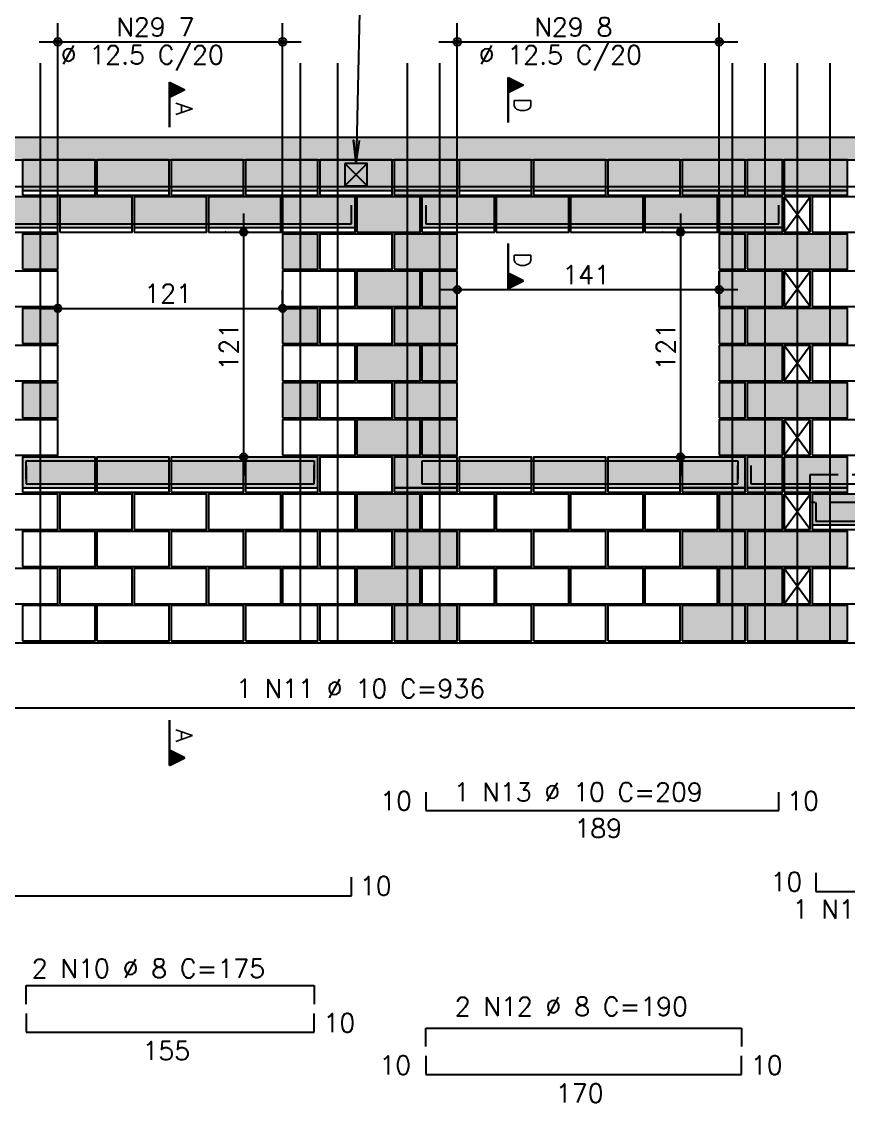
# Model space of a CAD drawing. Extents: x -2 to 121, y -2 to 61.
# Drawn here: x 30.81 to 39.71, y 43.38 to 55.01 of the extents above; entities that cross this region are included whole.
import ezdxf

# ---------------------------------------------------------------- set-up
doc = ezdxf.new("R2010")
doc.units = 0
doc.header["$MEASUREMENT"] = 0
doc.linetypes.add('ESTILO_TQS_0001', pattern=[0.45, 0.3, -0.15])
for name, color, linetype in [('PENA_01', 1, 'CONTINUOUS'), ('PENA_02', 2, 'CONTINUOUS'), ('PENA_03', 3, 'CONTINUOUS'), ('PENA_05', 5, 'CONTINUOUS'), ('PENA_09', 254, 'CONTINUOUS'), ('PENA_11', 252, 'CONTINUOUS'), ('PENA_19', 240, 'CONTINUOUS'), ('PENA_21', 100, 'CONTINUOUS'), ('PENA_23', 50, 'CONTINUOUS'), ('PENA_28', 135, 'CONTINUOUS')]:
    doc.layers.add(name, color=color, linetype=linetype)
doc.styles.get("Standard").update_dxf_attribs({"font": 'ROMANS.SHX'})

msp = doc.modelspace()

# ---------------------------------------------------------------- linework, layer by layer
at = {"layer": 'PENA_01', "linetype": 'Continuous'}
for p, q in [((31.203315, 52.736367), (31.203315, 54.994655)), ((33.623315, 52.736367), (33.623315, 54.994655)), ((35.503315, 52.736367), (35.503315, 54.994655)), ((38.323315, 52.736367), (38.323315, 54.994655)), ((31.003315, 54.794655), (33.823315, 54.794655)), ((35.303315, 54.794655), (38.523315, 54.794655)), ((34.293358, 53.486367), (34.533358, 53.246367)), ((34.533358, 53.486367), (34.293358, 53.246367)), ((30.823315, 53.196367), (31.603315, 53.196367)), ((31.623315, 53.196367), (32.403315, 53.196367)), ((32.423315, 53.196367), (33.203315, 53.196367)), ((33.223315, 53.196367), (34.003315, 53.196367)), ((34.023315, 53.196367), (34.803315, 53.196367)), ((34.823315, 53.196367), (35.503315, 53.196367)), ((35.523315, 53.196367), (36.303315, 53.196367)), ((36.323315, 53.196367), (37.103315, 53.196367)), ((37.123315, 53.196367), (37.903315, 53.196367)), ((37.923315, 53.196367), (38.603315, 53.196367)), ((38.623315, 53.196367), (39.003315, 53.196367)), ((39.023315, 53.196367), (39.703315, 53.196367)), ((33.203315, 52.946367), (33.203315, 50.126367)), ((37.907341, 52.946367), (37.907341, 50.126367)), ((30.423315, 52.796367), (31.203315, 52.796367)), ((31.223315, 52.796367), (32.003315, 52.796367)), ((32.023315, 52.796367), (32.803315, 52.796367)), ((32.823315, 52.796367), (33.603315, 52.796367)), ((33.013315, 52.746367), (33.003315, 52.746367)), ((33.623315, 52.796367), (34.403315, 52.796367)), ((35.123315, 52.796367), (35.903315, 52.796367)), ((35.923315, 52.796367), (36.703315, 52.796367)), ((36.723315, 52.796367), (37.503315, 52.796367)), ((37.523315, 52.796367), (38.303315, 52.796367)), ((37.713315, 52.746367), (37.707341, 52.746367)), ((38.323315, 52.796367), (39.003315, 52.796367)), ((35.503315, 51.936367), (35.503315, 52.327615)), ((38.323315, 51.936367), (38.323315, 52.327615)), ((31.203315, 51.936367), (31.203315, 52.126367)), ((33.623315, 51.936367), (33.623315, 52.126367)), ((35.303315, 52.127615), (38.523315, 52.127615)), ((31.003315, 51.926367), (33.823315, 51.926367)), ((33.023315, 50.326367), (33.003315, 50.326367)), ((37.723315, 50.326367), (37.707341, 50.326367)), ((30.823315, 49.996367), (31.603315, 49.996367)), ((31.623315, 49.996367), (32.403315, 49.996367)), ((32.423315, 49.996367), (33.203315, 49.996367)), ((33.223315, 49.996367), (34.003315, 49.996367)), ((34.823315, 49.996367), (35.503315, 49.996367)), ((35.523315, 49.996367), (36.303315, 49.996367)), ((36.323315, 49.996367), (37.103315, 49.996367)), ((37.123315, 49.996367), (37.903315, 49.996367)), ((37.923315, 49.996367), (38.603315, 49.996367)), ((38.623315, 49.996367), (39.003315, 49.996367)), ((39.023315, 49.996367), (39.703315, 49.996367)), ((39.323315, 49.596367), (40.103315, 49.596367))]:
    msp.add_line(p, q, dxfattribs=at)
msp.add_lwpolyline([(34.293358, 53.486367), (34.293358, 53.246367), (34.533358, 53.246367), (34.533358, 53.486367), (34.293358, 53.486367)], dxfattribs=at)
at = {"layer": 'PENA_01', "linetype": 'ESTILO_TQS_0001'}
msp.add_lwpolyline([(44.7547, 51.649664), (42.054705, 49.836367), (39.303315, 49.836367), (39.303315, 50.136367), (41.963315, 50.136367), (41.933315, 50.499027), (42.503315, 50.499027), (42.473315, 50.861687), (43.043315, 50.861687), (43.013315, 51.224347), (43.583315, 51.224347), (43.553315, 51.587007), (44.123315, 51.587007), (44.093315, 51.949667), (46.723315, 51.949667), (46.723315, 51.649667), (44.754705, 51.649667)], dxfattribs=at)
at = {"layer": 'PENA_02', "linetype": 'Continuous'}
for p, q in [((39.303315, 53.126367), (39.023315, 53.126367)), ((39.023315, 53.126367), (39.023315, 52.746367)), ((39.303315, 52.746367), (39.303315, 53.126367)), ((39.023315, 52.746367), (39.303315, 52.746367)), ((39.303315, 52.326367), (39.023315, 52.326367)), ((39.023315, 52.326367), (39.023315, 51.946367)), ((39.303315, 51.946367), (39.303315, 52.326367)), ((39.023315, 51.946367), (39.303315, 51.946367)), ((39.303315, 51.526367), (39.023315, 51.526367)), ((39.023315, 51.526367), (39.023315, 51.146367)), ((39.303315, 51.146367), (39.303315, 51.526367)), ((39.023315, 51.146367), (39.303315, 51.146367)), ((39.303315, 50.726367), (39.023315, 50.726367)), ((39.023315, 50.726367), (39.023315, 50.346367)), ((39.303315, 50.346367), (39.303315, 50.726367)), ((39.023315, 50.346367), (39.303315, 50.346367)), ((39.303315, 49.926367), (39.023315, 49.926367)), ((39.023315, 49.926367), (39.023315, 49.546367)), ((39.303315, 49.546367), (39.303315, 49.926367)), ((39.023315, 49.546367), (39.303315, 49.546367)), ((39.303315, 49.126367), (39.023315, 49.126367)), ((39.023315, 49.126367), (39.023315, 48.746367)), ((39.303315, 48.746367), (39.303315, 49.126367)), ((39.023315, 48.746367), (39.303315, 48.746367)), ((6.523315, 48.326367), (42.103315, 48.326367))]:
    msp.add_line(p, q, dxfattribs=at)
for points in [[(6.523315, 53.766367), (6.523315, 53.526367), (7.123315, 53.526367), (7.123315, 52.746367), (14.603315, 52.746367), (14.603315, 53.526367), (42.103315, 53.526367), (42.103315, 53.766367), (6.523315, 53.766367)], [(30.823315, 53.146367), (31.603315, 53.146367), (31.603315, 53.526367), (30.823315, 53.526367), (30.823315, 53.146367)], [(31.623315, 53.146367), (32.403315, 53.146367), (32.403315, 53.526367), (31.623315, 53.526367), (31.623315, 53.146367)], [(32.423315, 53.146367), (33.203315, 53.146367), (33.203315, 53.526367), (32.423315, 53.526367), (32.423315, 53.146367)], [(33.223315, 53.146367), (34.003315, 53.146367), (34.003315, 53.526367), (33.223315, 53.526367), (33.223315, 53.146367)], [(34.023315, 53.146367), (34.803315, 53.146367), (34.803315, 53.526367), (34.023315, 53.526367), (34.023315, 53.146367)], [(34.823315, 53.146367), (35.503315, 53.146367), (35.503315, 53.526367), (34.823315, 53.526367), (34.823315, 53.146367)], [(35.523315, 53.146367), (36.303315, 53.146367), (36.303315, 53.526367), (35.523315, 53.526367), (35.523315, 53.146367)], [(36.323315, 53.146367), (37.103315, 53.146367), (37.103315, 53.526367), (36.323315, 53.526367), (36.323315, 53.146367)], [(37.123315, 53.146367), (37.903315, 53.146367), (37.903315, 53.526367), (37.123315, 53.526367), (37.123315, 53.146367)], [(37.923315, 53.146367), (38.603315, 53.146367), (38.603315, 53.526367), (37.923315, 53.526367), (37.923315, 53.146367)], [(38.623315, 53.146367), (39.003315, 53.146367), (39.003315, 53.526367), (38.623315, 53.526367), (38.623315, 53.146367)], [(39.023315, 53.146367), (39.703315, 53.146367), (39.703315, 53.526367), (39.023315, 53.526367), (39.023315, 53.146367)], [(30.423315, 52.746367), (31.203315, 52.746367), (31.203315, 53.126367), (30.423315, 53.126367), (30.423315, 52.746367)], [(31.223315, 52.746367), (32.003315, 52.746367), (32.003315, 53.126367), (31.223315, 53.126367), (31.223315, 52.746367)], [(32.023315, 52.746367), (32.803315, 52.746367), (32.803315, 53.126367), (32.023315, 53.126367), (32.023315, 52.746367)], [(32.823315, 52.746367), (33.603315, 52.746367), (33.603315, 53.126367), (32.823315, 53.126367), (32.823315, 52.746367)], [(33.623315, 52.746367), (34.403315, 52.746367), (34.403315, 53.126367), (33.623315, 53.126367), (33.623315, 52.746367)], [(34.423315, 52.746367), (35.103315, 52.746367), (35.103315, 53.126367), (34.423315, 53.126367), (34.423315, 52.746367)], [(35.123315, 52.746367), (35.903315, 52.746367), (35.903315, 53.126367), (35.123315, 53.126367), (35.123315, 52.746367)], [(35.923315, 52.746367), (36.703315, 52.746367), (36.703315, 53.126367), (35.923315, 53.126367), (35.923315, 52.746367)], [(36.723315, 52.746367), (37.503315, 52.746367), (37.503315, 53.126367), (36.723315, 53.126367), (36.723315, 52.746367)], [(37.523315, 52.746367), (38.303315, 52.746367), (38.303315, 53.126367), (37.523315, 53.126367), (37.523315, 52.746367)], [(38.323315, 52.746367), (39.003315, 52.746367), (39.003315, 53.126367), (38.323315, 53.126367), (38.323315, 52.746367)], [(39.323315, 52.746367), (40.103315, 52.746367), (40.103315, 53.126367), (39.323315, 53.126367), (39.323315, 52.746367)], [(30.823315, 52.346367), (31.203315, 52.346367), (31.203315, 52.726367), (30.823315, 52.726367), (30.823315, 52.346367)], [(33.623315, 52.346367), (34.003315, 52.346367), (34.003315, 52.726367), (33.623315, 52.726367), (33.623315, 52.346367)], [(34.023315, 52.346367), (34.803315, 52.346367), (34.803315, 52.726367), (34.023315, 52.726367), (34.023315, 52.346367)], [(34.823315, 52.346367), (35.503315, 52.346367), (35.503315, 52.726367), (34.823315, 52.726367), (34.823315, 52.346367)], [(38.323315, 52.346367), (38.603315, 52.346367), (38.603315, 52.726367), (38.323315, 52.726367), (38.323315, 52.346367)], [(38.623315, 52.346367), (39.703315, 52.346367), (39.703315, 52.726367), (38.623315, 52.726367), (38.623315, 52.346367)], [(30.423315, 51.946367), (31.203315, 51.946367), (31.203315, 52.326367), (30.423315, 52.326367), (30.423315, 51.946367)], [(33.623315, 51.946367), (34.403315, 51.946367), (34.403315, 52.326367), (33.623315, 52.326367), (33.623315, 51.946367)], [(34.423315, 51.946367), (35.103315, 51.946367), (35.103315, 52.326367), (34.423315, 52.326367), (34.423315, 51.946367)], [(35.123315, 51.946367), (35.503315, 51.946367), (35.503315, 52.326367), (35.123315, 52.326367), (35.123315, 51.946367)], [(38.323315, 51.946367), (39.003315, 51.946367), (39.003315, 52.326367), (38.323315, 52.326367), (38.323315, 51.946367)], [(39.323315, 51.946367), (40.103315, 51.946367), (40.103315, 52.326367), (39.323315, 52.326367), (39.323315, 51.946367)], [(30.823315, 51.546367), (31.203315, 51.546367), (31.203315, 51.926367), (30.823315, 51.926367), (30.823315, 51.546367)], [(33.623315, 51.546367), (34.003315, 51.546367), (34.003315, 51.926367), (33.623315, 51.926367), (33.623315, 51.546367)], [(34.023315, 51.546367), (34.803315, 51.546367), (34.803315, 51.926367), (34.023315, 51.926367), (34.023315, 51.546367)], [(34.823315, 51.546367), (35.503315, 51.546367), (35.503315, 51.926367), (34.823315, 51.926367), (34.823315, 51.546367)], [(38.323315, 51.546367), (38.603315, 51.546367), (38.603315, 51.926367), (38.323315, 51.926367), (38.323315, 51.546367)], [(38.623315, 51.546367), (39.703315, 51.546367), (39.703315, 51.926367), (38.623315, 51.926367), (38.623315, 51.546367)], [(30.423315, 51.146367), (31.203315, 51.146367), (31.203315, 51.526367), (30.423315, 51.526367), (30.423315, 51.146367)], [(33.623315, 51.146367), (34.403315, 51.146367), (34.403315, 51.526367), (33.623315, 51.526367), (33.623315, 51.146367)], [(34.423315, 51.146367), (35.103315, 51.146367), (35.103315, 51.526367), (34.423315, 51.526367), (34.423315, 51.146367)], [(35.123315, 51.146367), (35.503315, 51.146367), (35.503315, 51.526367), (35.123315, 51.526367), (35.123315, 51.146367)], [(38.323315, 51.146367), (39.003315, 51.146367), (39.003315, 51.526367), (38.323315, 51.526367), (38.323315, 51.146367)], [(39.323315, 51.146367), (40.103315, 51.146367), (40.103315, 51.526367), (39.323315, 51.526367), (39.323315, 51.146367)], [(30.823315, 50.746367), (31.203315, 50.746367), (31.203315, 51.126367), (30.823315, 51.126367), (30.823315, 50.746367)], [(33.623315, 50.746367), (34.003315, 50.746367), (34.003315, 51.126367), (33.623315, 51.126367), (33.623315, 50.746367)], [(34.023315, 50.746367), (34.803315, 50.746367), (34.803315, 51.126367), (34.023315, 51.126367), (34.023315, 50.746367)], [(34.823315, 50.746367), (35.503315, 50.746367), (35.503315, 51.126367), (34.823315, 51.126367), (34.823315, 50.746367)], [(38.323315, 50.746367), (38.603315, 50.746367), (38.603315, 51.126367), (38.323315, 51.126367), (38.323315, 50.746367)], [(38.623315, 50.746367), (39.703315, 50.746367), (39.703315, 51.126367), (38.623315, 51.126367), (38.623315, 50.746367)], [(30.423315, 50.346367), (31.203315, 50.346367), (31.203315, 50.726367), (30.423315, 50.726367), (30.423315, 50.346367)], [(33.623315, 50.346367), (34.403315, 50.346367), (34.403315, 50.726367), (33.623315, 50.726367), (33.623315, 50.346367)], [(34.423315, 50.346367), (35.103315, 50.346367), (35.103315, 50.726367), (34.423315, 50.726367), (34.423315, 50.346367)], [(35.123315, 50.346367), (35.503315, 50.346367), (35.503315, 50.726367), (35.123315, 50.726367), (35.123315, 50.346367)], [(38.323315, 50.346367), (39.003315, 50.346367), (39.003315, 50.726367), (38.323315, 50.726367), (38.323315, 50.346367)], [(39.323315, 50.346367), (40.103315, 50.346367), (40.103315, 50.726367), (39.323315, 50.726367), (39.323315, 50.346367)], [(30.823315, 49.946367), (31.603315, 49.946367), (31.603315, 50.326367), (30.823315, 50.326367), (30.823315, 49.946367)], [(31.623315, 49.946367), (32.403315, 49.946367), (32.403315, 50.326367), (31.623315, 50.326367), (31.623315, 49.946367)], [(32.423315, 49.946367), (33.203315, 49.946367), (33.203315, 50.326367), (32.423315, 50.326367), (32.423315, 49.946367)], [(33.223315, 49.946367), (34.003315, 49.946367), (34.003315, 50.326367), (33.223315, 50.326367), (33.223315, 49.946367)], [(34.023315, 49.946367), (34.803315, 49.946367), (34.803315, 50.326367), (34.023315, 50.326367), (34.023315, 49.946367)], [(34.823315, 49.946367), (35.503315, 49.946367), (35.503315, 50.326367), (34.823315, 50.326367), (34.823315, 49.946367)], [(35.523315, 49.946367), (36.303315, 49.946367), (36.303315, 50.326367), (35.523315, 50.326367), (35.523315, 49.946367)], [(36.323315, 49.946367), (37.103315, 49.946367), (37.103315, 50.326367), (36.323315, 50.326367), (36.323315, 49.946367)], [(37.123315, 49.946367), (37.903315, 49.946367), (37.903315, 50.326367), (37.123315, 50.326367), (37.123315, 49.946367)], [(37.923315, 49.946367), (38.603315, 49.946367), (38.603315, 50.326367), (37.923315, 50.326367), (37.923315, 49.946367)], [(38.623315, 49.946367), (39.003315, 49.946367), (39.003315, 50.326367), (38.623315, 50.326367), (38.623315, 49.946367)], [(39.023315, 49.946367), (39.703315, 49.946367), (39.703315, 50.326367), (39.023315, 50.326367), (39.023315, 49.946367)], [(30.423315, 49.546367), (31.203315, 49.546367), (31.203315, 49.926367), (30.423315, 49.926367), (30.423315, 49.546367)], [(31.223315, 49.546367), (32.003315, 49.546367), (32.003315, 49.926367), (31.223315, 49.926367), (31.223315, 49.546367)], [(32.023315, 49.546367), (32.803315, 49.546367), (32.803315, 49.926367), (32.023315, 49.926367), (32.023315, 49.546367)], [(32.823315, 49.546367), (33.603315, 49.546367), (33.603315, 49.926367), (32.823315, 49.926367), (32.823315, 49.546367)], [(33.623315, 49.546367), (34.403315, 49.546367), (34.403315, 49.926367), (33.623315, 49.926367), (33.623315, 49.546367)], [(34.423315, 49.546367), (35.103315, 49.546367), (35.103315, 49.926367), (34.423315, 49.926367), (34.423315, 49.546367)], [(35.123315, 49.546367), (35.903315, 49.546367), (35.903315, 49.926367), (35.123315, 49.926367), (35.123315, 49.546367)], [(35.923315, 49.546367), (36.703315, 49.546367), (36.703315, 49.926367), (35.923315, 49.926367), (35.923315, 49.546367)], [(36.723315, 49.546367), (37.503315, 49.546367), (37.503315, 49.926367), (36.723315, 49.926367), (36.723315, 49.546367)], [(37.523315, 49.546367), (38.303315, 49.546367), (38.303315, 49.926367), (37.523315, 49.926367), (37.523315, 49.546367)], [(38.323315, 49.546367), (39.003315, 49.546367), (39.003315, 49.926367), (38.323315, 49.926367), (38.323315, 49.546367)], [(39.323315, 49.546367), (40.103315, 49.546367), (40.103315, 49.926367), (39.323315, 49.926367), (39.323315, 49.546367)], [(30.823315, 49.146367), (31.603315, 49.146367), (31.603315, 49.526367), (30.823315, 49.526367), (30.823315, 49.146367)], [(31.623315, 49.146367), (32.403315, 49.146367), (32.403315, 49.526367), (31.623315, 49.526367), (31.623315, 49.146367)], [(32.423315, 49.146367), (33.203315, 49.146367), (33.203315, 49.526367), (32.423315, 49.526367), (32.423315, 49.146367)], [(33.223315, 49.146367), (34.003315, 49.146367), (34.003315, 49.526367), (33.223315, 49.526367), (33.223315, 49.146367)], [(34.023315, 49.146367), (34.803315, 49.146367), (34.803315, 49.526367), (34.023315, 49.526367), (34.023315, 49.146367)], [(34.823315, 49.146367), (35.503315, 49.146367), (35.503315, 49.526367), (34.823315, 49.526367), (34.823315, 49.146367)], [(35.523315, 49.146367), (36.303315, 49.146367), (36.303315, 49.526367), (35.523315, 49.526367), (35.523315, 49.146367)], [(36.323315, 49.146367), (37.103315, 49.146367), (37.103315, 49.526367), (36.323315, 49.526367), (36.323315, 49.146367)], [(37.123315, 49.146367), (37.903315, 49.146367), (37.903315, 49.526367), (37.123315, 49.526367), (37.123315, 49.146367)], [(37.923315, 49.146367), (38.603315, 49.146367), (38.603315, 49.526367), (37.923315, 49.526367), (37.923315, 49.146367)], [(38.623315, 49.146367), (39.703315, 49.146367), (39.703315, 49.526367), (38.623315, 49.526367), (38.623315, 49.146367)], [(30.423315, 48.746367), (31.203315, 48.746367), (31.203315, 49.126367), (30.423315, 49.126367), (30.423315, 48.746367)], [(31.223315, 48.746367), (32.003315, 48.746367), (32.003315, 49.126367), (31.223315, 49.126367), (31.223315, 48.746367)], [(32.023315, 48.746367), (32.803315, 48.746367), (32.803315, 49.126367), (32.023315, 49.126367), (32.023315, 48.746367)], [(32.823315, 48.746367), (33.603315, 48.746367), (33.603315, 49.126367), (32.823315, 49.126367), (32.823315, 48.746367)], [(33.623315, 48.746367), (34.403315, 48.746367), (34.403315, 49.126367), (33.623315, 49.126367), (33.623315, 48.746367)], [(34.423315, 48.746367), (35.103315, 48.746367), (35.103315, 49.126367), (34.423315, 49.126367), (34.423315, 48.746367)], [(35.123315, 48.746367), (35.903315, 48.746367), (35.903315, 49.126367), (35.123315, 49.126367), (35.123315, 48.746367)], [(35.923315, 48.746367), (36.703315, 48.746367), (36.703315, 49.126367), (35.923315, 49.126367), (35.923315, 48.746367)], [(36.723315, 48.746367), (37.503315, 48.746367), (37.503315, 49.126367), (36.723315, 49.126367), (36.723315, 48.746367)], [(37.523315, 48.746367), (38.303315, 48.746367), (38.303315, 49.126367), (37.523315, 49.126367), (37.523315, 48.746367)], [(38.323315, 48.746367), (39.003315, 48.746367), (39.003315, 49.126367), (38.323315, 49.126367), (38.323315, 48.746367)], [(39.323315, 48.746367), (40.103315, 48.746367), (40.103315, 49.126367), (39.323315, 49.126367), (39.323315, 48.746367)], [(30.823315, 48.346367), (31.603315, 48.346367), (31.603315, 48.726367), (30.823315, 48.726367), (30.823315, 48.346367)], [(31.623315, 48.346367), (32.403315, 48.346367), (32.403315, 48.726367), (31.623315, 48.726367), (31.623315, 48.346367)], [(32.423315, 48.346367), (33.203315, 48.346367), (33.203315, 48.726367), (32.423315, 48.726367), (32.423315, 48.346367)], [(33.223315, 48.346367), (34.003315, 48.346367), (34.003315, 48.726367), (33.223315, 48.726367), (33.223315, 48.346367)], [(34.023315, 48.346367), (34.803315, 48.346367), (34.803315, 48.726367), (34.023315, 48.726367), (34.023315, 48.346367)], [(34.823315, 48.346367), (35.503315, 48.346367), (35.503315, 48.726367), (34.823315, 48.726367), (34.823315, 48.346367)], [(35.523315, 48.346367), (36.303315, 48.346367), (36.303315, 48.726367), (35.523315, 48.726367), (35.523315, 48.346367)], [(36.323315, 48.346367), (37.103315, 48.346367), (37.103315, 48.726367), (36.323315, 48.726367), (36.323315, 48.346367)], [(37.123315, 48.346367), (37.903315, 48.346367), (37.903315, 48.726367), (37.123315, 48.726367), (37.123315, 48.346367)], [(37.923315, 48.346367), (38.603315, 48.346367), (38.603315, 48.726367), (37.923315, 48.726367), (37.923315, 48.346367)], [(38.623315, 48.346367), (39.703315, 48.346367), (39.703315, 48.726367), (38.623315, 48.726367), (38.623315, 48.346367)]]:
    msp.add_lwpolyline(points, dxfattribs=at)
for centre, radius in [((31.203315, 54.794655), 0.041625), ((31.203315, 54.794655), 0.02075), ((33.623315, 54.794655), 0.041625), ((33.623315, 54.794655), 0.02075), ((35.503315, 54.794655), 0.041625), ((35.503315, 54.794655), 0.02075), ((38.323315, 54.794655), 0.041625), ((38.323315, 54.794655), 0.02075), ((33.203315, 52.746367), 0.04), ((33.203315, 52.746367), 0.02), ((37.907341, 52.746367), 0.04), ((37.907341, 52.746367), 0.02), ((35.503315, 52.127615), 0.04), ((35.503315, 52.127615), 0.02), ((38.323315, 52.127615), 0.04), ((38.323315, 52.127615), 0.02), ((31.203315, 51.926367), 0.04), ((31.203315, 51.926367), 0.02), ((33.623315, 51.926367), 0.04), ((33.623315, 51.926367), 0.02), ((33.203315, 50.326367), 0.04), ((33.203315, 50.326367), 0.02), ((37.907341, 50.326367), 0.04), ((37.907341, 50.326367), 0.02)]:
    msp.add_circle(centre, radius, dxfattribs=at)
at = {"layer": 'PENA_03', "linetype": 'Continuous'}
for p, q in [((32.405895, 53.875843), (32.405895, 54.362225)), ((32.405895, 54.362225), (32.571828, 54.279259)), ((32.40659, 54.361097), (32.570267, 54.279259)), ((32.406591, 54.361097), (32.406591, 54.19742)), ((32.418659, 54.355843), (32.418659, 54.202674)), ((32.431423, 54.349461), (32.431423, 54.209056)), ((32.444187, 54.343079), (32.444187, 54.215438)), ((32.456951, 54.336697), (32.456951, 54.22182)), ((32.469715, 54.330315), (32.469715, 54.228202)), ((32.482479, 54.323933), (32.482479, 54.234584)), ((36.049687, 53.925963), (36.049687, 54.412345)), ((36.049687, 54.412345), (36.21562, 54.329379)), ((36.050382, 54.411217), (36.214059, 54.329379)), ((36.21562, 54.329379), (36.050382, 54.24676)), ((36.050383, 54.411217), (36.050383, 54.24754)), ((36.214059, 54.329379), (36.050383, 54.24754)), ((36.062451, 54.405963), (36.062451, 54.252794)), ((36.075215, 54.399581), (36.075215, 54.259176)), ((36.087979, 54.393199), (36.087979, 54.265558)), ((36.100743, 54.386817), (36.100743, 54.27194)), ((36.113507, 54.380435), (36.113507, 54.278322)), ((36.126271, 54.374053), (36.126271, 54.284704)), ((36.139035, 54.367671), (36.139035, 54.291086)), ((36.151799, 54.361289), (36.151799, 54.297468)), ((36.164563, 54.354907), (36.164563, 54.30385)), ((36.177327, 54.348525), (36.177327, 54.310232)), ((36.190092, 54.342143), (36.190092, 54.316614)), ((36.202856, 54.335761), (36.202856, 54.322997)), ((32.571828, 54.279259), (32.40659, 54.19664)), ((32.570267, 54.279259), (32.406591, 54.19742)), ((32.495243, 54.317551), (32.495243, 54.240966)), ((32.508007, 54.311169), (32.508007, 54.247348)), ((32.520771, 54.304787), (32.520771, 54.25373)), ((32.533535, 54.298405), (32.533535, 54.260112)), ((32.5463, 54.292023), (32.5463, 54.266494)), ((32.559064, 54.285641), (32.559064, 54.272877)), ((36.050383, 54.24676), (36.050383, 53.925963)), ((32.406591, 54.19664), (32.406591, 53.875843)), ((39.023315, 52.746367), (39.303315, 53.126367)), ((39.303315, 52.746367), (39.023315, 53.126367)), ((33.213315, 52.746367), (33.213315, 52.746367)), ((37.913315, 52.746367), (37.913315, 52.746367)), ((36.049687, 52.624795), (36.049687, 52.138413)), ((36.050383, 52.303998), (36.050383, 52.624795)), ((31.203315, 52.536367), (31.203315, 52.536367)), ((33.623315, 52.536367), (33.623315, 52.536367)), ((35.503315, 52.536367), (35.503315, 52.536367)), ((38.323315, 52.536367), (38.323315, 52.536367)), ((36.21562, 52.221379), (36.050382, 52.303998)), ((36.050383, 52.139541), (36.050383, 52.303218)), ((36.214059, 52.221379), (36.050383, 52.303218)), ((36.062451, 52.144795), (36.062451, 52.297964)), ((36.075215, 52.151177), (36.075215, 52.291582)), ((36.087979, 52.157559), (36.087979, 52.2852)), ((36.100743, 52.163941), (36.100743, 52.278818)), ((36.113507, 52.170323), (36.113507, 52.272436)), ((36.126271, 52.176705), (36.126271, 52.266054)), ((36.139035, 52.183087), (36.139035, 52.259672)), ((36.151799, 52.189469), (36.151799, 52.25329)), ((36.164563, 52.195851), (36.164563, 52.246908)), ((36.177327, 52.202233), (36.177327, 52.240526)), ((36.190092, 52.208615), (36.190092, 52.234144)), ((39.023315, 51.946367), (39.303315, 52.326367)), ((39.303315, 51.946367), (39.023315, 52.326367)), ((36.049687, 52.138413), (36.21562, 52.221379)), ((36.050382, 52.139541), (36.214059, 52.221379)), ((36.202856, 52.214997), (36.202856, 52.227761)), ((31.203315, 51.736367), (31.203315, 51.736367)), ((33.623315, 51.736367), (33.623315, 51.736367)), ((35.503315, 51.736367), (35.503315, 51.736367)), ((38.323315, 51.736367), (38.323315, 51.736367)), ((39.023315, 51.146367), (39.303315, 51.526367)), ((39.303315, 51.146367), (39.023315, 51.526367)), ((39.023315, 50.346367), (39.303315, 50.726367)), ((39.303315, 50.346367), (39.023315, 50.726367)), ((33.223315, 50.326367), (33.223315, 50.326367)), ((37.923315, 50.326367), (37.923315, 50.326367)), ((39.023315, 49.546367), (39.303315, 49.926367)), ((39.303315, 49.546367), (39.023315, 49.926367)), ((39.023315, 48.746367), (39.303315, 49.126367)), ((39.303315, 48.746367), (39.023315, 49.126367)), ((32.405895, 47.493602), (32.405895, 47.00722)), ((32.406591, 47.172805), (32.406591, 47.493602)), ((32.571828, 47.090186), (32.40659, 47.172805)), ((32.406591, 47.008348), (32.406591, 47.172025)), ((32.570267, 47.090186), (32.406591, 47.172025)), ((32.418659, 47.013602), (32.418659, 47.166771)), ((32.431423, 47.019984), (32.431423, 47.160389)), ((32.444187, 47.026366), (32.444187, 47.154007)), ((32.456951, 47.032748), (32.456951, 47.147625)), ((32.469715, 47.03913), (32.469715, 47.141243)), ((32.482479, 47.045512), (32.482479, 47.134861)), ((32.495243, 47.051894), (32.495243, 47.128479)), ((32.508007, 47.058276), (32.508007, 47.122097)), ((32.520771, 47.064658), (32.520771, 47.115715)), ((32.405895, 47.00722), (32.571828, 47.090186)), ((32.40659, 47.008348), (32.570267, 47.090186)), ((32.533535, 47.07104), (32.533535, 47.109333)), ((32.5463, 47.077422), (32.5463, 47.102951)), ((32.559064, 47.083804), (32.559064, 47.096568))]:
    msp.add_line(p, q, dxfattribs=at)
msp.add_lwpolyline([(36.517287, 55.934884), (34.468197, 55.934884), (34.413358, 53.486367), (34.386284, 53.734897), (34.413358, 53.486367), (34.451531, 53.733436)], dxfattribs=at)
at = {"layer": 'PENA_05', "linetype": 'Continuous'}
for p, q in [((28.694387, 53.236367), (47.413315, 53.236367)), ((34.363315, 52.836367), (34.363315, 53.036367)), ((35.163315, 53.036367), (35.163315, 52.836367)), ((38.963315, 52.836367), (38.963315, 53.036367)), ((22.663315, 52.836367), (34.363315, 52.836367)), ((35.163315, 52.836367), (38.963315, 52.836367)), ((30.863315, 50.086367), (30.863315, 50.286367)), ((30.863315, 50.286367), (33.963315, 50.286367)), ((33.963315, 50.286367), (33.963315, 50.086367)), ((35.124486, 50.086367), (35.124486, 50.286367)), ((35.124486, 50.286367), (38.524486, 50.286367)), ((38.524486, 50.286367), (38.524486, 50.086367)), ((30.863315, 50.236367), (30.863315, 50.036367)), ((33.963315, 50.036367), (33.963315, 50.236367)), ((35.12319, 50.236367), (35.12319, 50.036367)), ((38.52319, 50.036367), (38.52319, 50.236367)), ((38.663315, 50.236367), (38.663315, 50.036367)), ((30.863315, 50.036367), (33.963315, 50.036367)), ((35.12319, 50.036367), (38.52319, 50.036367)), ((38.663315, 50.036367), (44.263315, 50.036367)), ((39.363315, 49.836367), (39.363315, 49.636367)), ((39.363315, 49.636367), (42.063315, 49.636367)), ((28.694387, 47.627056), (47.413315, 47.627056)), ((35.163315, 46.720478), (35.163315, 46.520478)), ((38.963315, 46.520478), (38.963315, 46.720478)), ((35.163315, 46.520478), (38.963315, 46.520478)), ((39.363315, 45.850262), (39.363315, 45.650262)), ((34.363315, 45.604902), (34.363315, 45.804902)), ((22.663315, 45.604902), (34.363315, 45.604902)), ((39.363315, 45.650262), (42.063315, 45.650262)), ((30.863315, 44.436393), (30.863315, 44.636393)), ((30.863315, 44.636393), (33.963315, 44.636393)), ((33.963315, 44.636393), (33.963315, 44.436393)), ((30.863315, 44.336393), (30.863315, 44.136393)), ((33.963315, 44.136393), (33.963315, 44.336393)), ((30.863315, 44.136393), (33.963315, 44.136393)), ((35.163315, 43.980117), (35.163315, 44.180117)), ((35.163315, 44.180117), (38.563315, 44.180117)), ((38.563315, 44.180117), (38.563315, 43.980117)), ((35.163315, 43.880117), (35.163315, 43.680117)), ((38.563315, 43.680117), (38.563315, 43.880117)), ((35.163315, 43.680117), (38.563315, 43.680117))]:
    msp.add_line(p, q, dxfattribs=at)
for points in [[(31.013315, 54.566367), (31.013315, 48.326367)], [(33.813315, 54.566367), (33.813315, 48.326367)], [(34.213315, 54.566367), (34.213315, 48.326367)], [(34.963315, 54.566367), (34.963315, 48.326367)], [(35.313315, 54.566367), (35.313315, 48.326367)], [(38.463315, 54.566367), (38.463315, 48.326367)], [(38.813315, 54.566367), (38.813315, 48.326367)], [(39.163315, 54.566367), (39.163315, 48.326367)], [(39.513315, 54.566367), (39.513315, 48.326367)]]:
    msp.add_lwpolyline(points, dxfattribs=at)
at = {"layer": 'PENA_09', "linetype": 'Continuous'}
for points in [[(30.823315, 53.196367), (31.603315, 53.196367), (31.603315, 53.526367), (30.823315, 53.526367), (30.823315, 53.196367)], [(31.623315, 53.196367), (32.403315, 53.196367), (32.403315, 53.526367), (31.623315, 53.526367), (31.623315, 53.196367)], [(32.423315, 53.196367), (33.203315, 53.196367), (33.203315, 53.526367), (32.423315, 53.526367), (32.423315, 53.196367)], [(33.223315, 53.196367), (34.003315, 53.196367), (34.003315, 53.526367), (33.223315, 53.526367), (33.223315, 53.196367)], [(34.023315, 53.196367), (34.803315, 53.196367), (34.803315, 53.526367), (34.023315, 53.526367), (34.023315, 53.196367)], [(34.823315, 53.196367), (35.503315, 53.196367), (35.503315, 53.526367), (34.823315, 53.526367), (34.823315, 53.196367)], [(35.523315, 53.196367), (36.303315, 53.196367), (36.303315, 53.526367), (35.523315, 53.526367), (35.523315, 53.196367)], [(36.323315, 53.196367), (37.103315, 53.196367), (37.103315, 53.526367), (36.323315, 53.526367), (36.323315, 53.196367)], [(37.123315, 53.196367), (37.903315, 53.196367), (37.903315, 53.526367), (37.123315, 53.526367), (37.123315, 53.196367)], [(37.923315, 53.196367), (38.603315, 53.196367), (38.603315, 53.526367), (37.923315, 53.526367), (37.923315, 53.196367)], [(38.623315, 53.196367), (39.003315, 53.196367), (39.003315, 53.526367), (38.623315, 53.526367), (38.623315, 53.196367)], [(39.023315, 53.196367), (39.703315, 53.196367), (39.703315, 53.526367), (39.023315, 53.526367), (39.023315, 53.196367)], [(30.423315, 52.796367), (31.203315, 52.796367), (31.203315, 53.126367), (30.423315, 53.126367), (30.423315, 52.796367)], [(31.223315, 52.796367), (32.003315, 52.796367), (32.003315, 53.126367), (31.223315, 53.126367), (31.223315, 52.796367)], [(32.023315, 52.796367), (32.803315, 52.796367), (32.803315, 53.126367), (32.023315, 53.126367), (32.023315, 52.796367)], [(32.823315, 52.796367), (33.603315, 52.796367), (33.603315, 53.126367), (32.823315, 53.126367), (32.823315, 52.796367)], [(33.623315, 52.796367), (34.403315, 52.796367), (34.403315, 53.126367), (33.623315, 53.126367), (33.623315, 52.796367)], [(35.123315, 52.796367), (35.903315, 52.796367), (35.903315, 53.126367), (35.123315, 53.126367), (35.123315, 52.796367)], [(35.923315, 52.796367), (36.703315, 52.796367), (36.703315, 53.126367), (35.923315, 53.126367), (35.923315, 52.796367)], [(36.723315, 52.796367), (37.503315, 52.796367), (37.503315, 53.126367), (36.723315, 53.126367), (36.723315, 52.796367)], [(37.523315, 52.796367), (38.303315, 52.796367), (38.303315, 53.126367), (37.523315, 53.126367), (37.523315, 52.796367)], [(38.323315, 52.796367), (39.003315, 52.796367), (39.003315, 53.126367), (38.323315, 53.126367), (38.323315, 52.796367)], [(30.823315, 49.996367), (31.603315, 49.996367), (31.603315, 50.326367), (30.823315, 50.326367), (30.823315, 49.996367)], [(31.623315, 49.996367), (32.403315, 49.996367), (32.403315, 50.326367), (31.623315, 50.326367), (31.623315, 49.996367)], [(32.423315, 49.996367), (33.203315, 49.996367), (33.203315, 50.326367), (32.423315, 50.326367), (32.423315, 49.996367)], [(33.223315, 49.996367), (34.003315, 49.996367), (34.003315, 50.326367), (33.223315, 50.326367), (33.223315, 49.996367)], [(34.823315, 49.996367), (35.503315, 49.996367), (35.503315, 50.326367), (34.823315, 50.326367), (34.823315, 49.996367)], [(35.523315, 49.996367), (36.303315, 49.996367), (36.303315, 50.326367), (35.523315, 50.326367), (35.523315, 49.996367)], [(36.323315, 49.996367), (37.103315, 49.996367), (37.103315, 50.326367), (36.323315, 50.326367), (36.323315, 49.996367)], [(37.123315, 49.996367), (37.903315, 49.996367), (37.903315, 50.326367), (37.123315, 50.326367), (37.123315, 49.996367)], [(37.923315, 49.996367), (38.603315, 49.996367), (38.603315, 50.326367), (37.923315, 50.326367), (37.923315, 49.996367)], [(38.623315, 49.996367), (39.003315, 49.996367), (39.003315, 50.326367), (38.623315, 50.326367), (38.623315, 49.996367)], [(39.023315, 49.996367), (39.703315, 49.996367), (39.703315, 50.326367), (39.023315, 50.326367), (39.023315, 49.996367)], [(39.323315, 49.596367), (40.103315, 49.596367), (40.103315, 49.926367), (39.323315, 49.926367), (39.323315, 49.596367)]]:
    msp.add_lwpolyline(points, dxfattribs=at)
for points in [[(30.823315, 53.196367), (31.603315, 53.196367), (31.603315, 53.526367)], [(30.823315, 53.196367), (31.603315, 53.526367), (30.823315, 53.526367)], [(30.823315, 53.196367), (30.823315, 53.526367), (30.823315, 53.196367)], [(31.623315, 53.196367), (32.403315, 53.196367), (32.403315, 53.526367)], [(31.623315, 53.196367), (32.403315, 53.526367), (31.623315, 53.526367)], [(31.623315, 53.196367), (31.623315, 53.526367), (31.623315, 53.196367)], [(32.423315, 53.196367), (33.203315, 53.196367), (33.203315, 53.526367)], [(32.423315, 53.196367), (33.203315, 53.526367), (32.423315, 53.526367)], [(32.423315, 53.196367), (32.423315, 53.526367), (32.423315, 53.196367)], [(33.223315, 53.196367), (34.003315, 53.196367), (34.003315, 53.526367)], [(33.223315, 53.196367), (34.003315, 53.526367), (33.223315, 53.526367)], [(33.223315, 53.196367), (33.223315, 53.526367), (33.223315, 53.196367)], [(34.023315, 53.196367), (34.803315, 53.196367), (34.803315, 53.526367)], [(34.023315, 53.196367), (34.803315, 53.526367), (34.023315, 53.526367)], [(34.023315, 53.196367), (34.023315, 53.526367), (34.023315, 53.196367)], [(34.823315, 53.196367), (35.503315, 53.196367), (35.503315, 53.526367)], [(34.823315, 53.196367), (35.503315, 53.526367), (34.823315, 53.526367)], [(34.823315, 53.196367), (34.823315, 53.526367), (34.823315, 53.196367)], [(35.523315, 53.196367), (36.303315, 53.196367), (36.303315, 53.526367)], [(35.523315, 53.196367), (36.303315, 53.526367), (35.523315, 53.526367)], [(35.523315, 53.196367), (35.523315, 53.526367), (35.523315, 53.196367)], [(36.323315, 53.196367), (37.103315, 53.196367), (37.103315, 53.526367)], [(36.323315, 53.196367), (37.103315, 53.526367), (36.323315, 53.526367)], [(36.323315, 53.196367), (36.323315, 53.526367), (36.323315, 53.196367)], [(37.123315, 53.196367), (37.903315, 53.196367), (37.903315, 53.526367)], [(37.123315, 53.196367), (37.903315, 53.526367), (37.123315, 53.526367)], [(37.123315, 53.196367), (37.123315, 53.526367), (37.123315, 53.196367)], [(37.923315, 53.196367), (38.603315, 53.196367), (38.603315, 53.526367)], [(37.923315, 53.196367), (38.603315, 53.526367), (37.923315, 53.526367)], [(37.923315, 53.196367), (37.923315, 53.526367), (37.923315, 53.196367)], [(38.623315, 53.196367), (39.003315, 53.196367), (39.003315, 53.526367)], [(38.623315, 53.196367), (39.003315, 53.526367), (38.623315, 53.526367)], [(38.623315, 53.196367), (38.623315, 53.526367), (38.623315, 53.196367)], [(39.023315, 53.196367), (39.703315, 53.196367), (39.703315, 53.526367)], [(39.023315, 53.196367), (39.703315, 53.526367), (39.023315, 53.526367)], [(39.023315, 53.196367), (39.023315, 53.526367), (39.023315, 53.196367)], [(30.423315, 52.796367), (31.203315, 52.796367), (31.203315, 53.126367)], [(30.423315, 52.796367), (31.203315, 53.126367), (30.423315, 53.126367)], [(31.223315, 52.796367), (32.003315, 52.796367), (32.003315, 53.126367)], [(31.223315, 52.796367), (32.003315, 53.126367), (31.223315, 53.126367)], [(31.223315, 52.796367), (31.223315, 53.126367), (31.223315, 52.796367)], [(32.023315, 52.796367), (32.803315, 52.796367), (32.803315, 53.126367)], [(32.023315, 52.796367), (32.803315, 53.126367), (32.023315, 53.126367)], [(32.023315, 52.796367), (32.023315, 53.126367), (32.023315, 52.796367)], [(32.823315, 52.796367), (33.603315, 52.796367), (33.603315, 53.126367)], [(32.823315, 52.796367), (33.603315, 53.126367), (32.823315, 53.126367)], [(32.823315, 52.796367), (32.823315, 53.126367), (32.823315, 52.796367)], [(33.623315, 52.796367), (34.403315, 52.796367), (34.403315, 53.126367)], [(33.623315, 52.796367), (34.403315, 53.126367), (33.623315, 53.126367)], [(33.623315, 52.796367), (33.623315, 53.126367), (33.623315, 52.796367)], [(35.123315, 52.796367), (35.903315, 52.796367), (35.903315, 53.126367)], [(35.123315, 52.796367), (35.903315, 53.126367), (35.123315, 53.126367)], [(35.123315, 52.796367), (35.123315, 53.126367), (35.123315, 52.796367)], [(35.923315, 52.796367), (36.703315, 52.796367), (36.703315, 53.126367)], [(35.923315, 52.796367), (36.703315, 53.126367), (35.923315, 53.126367)], [(35.923315, 52.796367), (35.923315, 53.126367), (35.923315, 52.796367)], [(36.723315, 52.796367), (37.503315, 52.796367), (37.503315, 53.126367)], [(36.723315, 52.796367), (37.503315, 53.126367), (36.723315, 53.126367)], [(36.723315, 52.796367), (36.723315, 53.126367), (36.723315, 52.796367)], [(37.523315, 52.796367), (38.303315, 52.796367), (38.303315, 53.126367)], [(37.523315, 52.796367), (38.303315, 53.126367), (37.523315, 53.126367)], [(37.523315, 52.796367), (37.523315, 53.126367), (37.523315, 52.796367)], [(38.323315, 52.796367), (39.003315, 52.796367), (39.003315, 53.126367)], [(38.323315, 52.796367), (39.003315, 53.126367), (38.323315, 53.126367)], [(38.323315, 52.796367), (38.323315, 53.126367), (38.323315, 52.796367)], [(30.823315, 49.996367), (31.603315, 49.996367), (31.603315, 50.326367)], [(30.823315, 49.996367), (31.603315, 50.326367), (30.823315, 50.326367)], [(30.823315, 49.996367), (30.823315, 50.326367), (30.823315, 49.996367)], [(31.623315, 49.996367), (32.403315, 49.996367), (32.403315, 50.326367)], [(31.623315, 49.996367), (32.403315, 50.326367), (31.623315, 50.326367)], [(31.623315, 49.996367), (31.623315, 50.326367), (31.623315, 49.996367)], [(32.423315, 49.996367), (33.203315, 49.996367), (33.203315, 50.326367)], [(32.423315, 49.996367), (33.203315, 50.326367), (32.423315, 50.326367)], [(32.423315, 49.996367), (32.423315, 50.326367), (32.423315, 49.996367)], [(33.223315, 49.996367), (34.003315, 49.996367), (34.003315, 50.326367)], [(33.223315, 49.996367), (34.003315, 50.326367), (33.223315, 50.326367)], [(33.223315, 49.996367), (33.223315, 50.326367), (33.223315, 49.996367)], [(34.823315, 49.996367), (35.503315, 49.996367), (35.503315, 50.326367)], [(34.823315, 49.996367), (35.503315, 50.326367), (34.823315, 50.326367)], [(34.823315, 49.996367), (34.823315, 50.326367), (34.823315, 49.996367)], [(35.523315, 49.996367), (36.303315, 49.996367), (36.303315, 50.326367)], [(35.523315, 49.996367), (36.303315, 50.326367), (35.523315, 50.326367)], [(35.523315, 49.996367), (35.523315, 50.326367), (35.523315, 49.996367)], [(36.323315, 49.996367), (37.103315, 49.996367), (37.103315, 50.326367)], [(36.323315, 49.996367), (37.103315, 50.326367), (36.323315, 50.326367)], [(36.323315, 49.996367), (36.323315, 50.326367), (36.323315, 49.996367)], [(37.123315, 49.996367), (37.903315, 49.996367), (37.903315, 50.326367)], [(37.123315, 49.996367), (37.903315, 50.326367), (37.123315, 50.326367)], [(37.123315, 49.996367), (37.123315, 50.326367), (37.123315, 49.996367)], [(37.923315, 49.996367), (38.603315, 49.996367), (38.603315, 50.326367)], [(37.923315, 49.996367), (38.603315, 50.326367), (37.923315, 50.326367)], [(37.923315, 49.996367), (37.923315, 50.326367), (37.923315, 49.996367)], [(38.623315, 49.996367), (39.003315, 49.996367), (39.003315, 50.326367)], [(38.623315, 49.996367), (39.003315, 50.326367), (38.623315, 50.326367)], [(38.623315, 49.996367), (38.623315, 50.326367), (38.623315, 49.996367)], [(39.023315, 49.996367), (39.703315, 49.996367), (39.703315, 50.326367)], [(39.023315, 49.996367), (39.703315, 50.326367), (39.023315, 50.326367)], [(39.023315, 49.996367), (39.023315, 50.326367), (39.023315, 49.996367)], [(39.323315, 49.596367), (40.103315, 49.596367), (40.103315, 49.926367)], [(39.323315, 49.596367), (40.103315, 49.926367), (39.323315, 49.926367)], [(39.323315, 49.596367), (39.323315, 49.926367), (39.323315, 49.596367)]]:
    msp.add_solid(points, dxfattribs=at)
at = {"layer": 'PENA_11', "linetype": 'Continuous'}
for points in [[(42.103315, 53.766367), (6.523315, 53.766367), (6.523315, 53.526367)], [(42.103315, 53.766367), (6.523315, 53.526367), (7.123315, 53.526367)], [(42.103315, 53.766367), (7.123315, 53.526367), (14.603315, 53.526367)], [(42.103315, 53.766367), (14.603315, 53.526367), (42.103315, 53.526367)]]:
    msp.add_solid(points, dxfattribs=at)
at = {"layer": 'PENA_19', "linetype": 'Continuous'}
for points in [[(38.623315, 52.346367), (39.703315, 52.346367), (39.703315, 52.726367), (38.623315, 52.726367), (38.623315, 52.346367)], [(38.623315, 51.546367), (39.703315, 51.546367), (39.703315, 51.926367), (38.623315, 51.926367), (38.623315, 51.546367)], [(38.623315, 50.746367), (39.703315, 50.746367), (39.703315, 51.126367), (38.623315, 51.126367), (38.623315, 50.746367)], [(38.623315, 49.146367), (39.703315, 49.146367), (39.703315, 49.526367), (38.623315, 49.526367), (38.623315, 49.146367)], [(38.623315, 48.346367), (39.703315, 48.346367), (39.703315, 48.726367), (38.623315, 48.726367), (38.623315, 48.346367)]]:
    msp.add_lwpolyline(points, dxfattribs=at)
for points in [[(38.623315, 52.346367), (39.703315, 52.346367), (39.703315, 52.726367)], [(38.623315, 52.346367), (39.703315, 52.726367), (38.623315, 52.726367)], [(38.623315, 52.346367), (38.623315, 52.726367), (38.623315, 52.346367)], [(38.623315, 51.546367), (39.703315, 51.546367), (39.703315, 51.926367)], [(38.623315, 51.546367), (39.703315, 51.926367), (38.623315, 51.926367)], [(38.623315, 51.546367), (38.623315, 51.926367), (38.623315, 51.546367)], [(38.623315, 50.746367), (39.703315, 50.746367), (39.703315, 51.126367)], [(38.623315, 50.746367), (39.703315, 51.126367), (38.623315, 51.126367)], [(38.623315, 50.746367), (38.623315, 51.126367), (38.623315, 50.746367)], [(38.623315, 49.146367), (39.703315, 49.146367), (39.703315, 49.526367)], [(38.623315, 49.146367), (39.703315, 49.526367), (38.623315, 49.526367)], [(38.623315, 49.146367), (38.623315, 49.526367), (38.623315, 49.146367)], [(38.623315, 48.346367), (39.703315, 48.346367), (39.703315, 48.726367)], [(38.623315, 48.346367), (39.703315, 48.726367), (38.623315, 48.726367)], [(38.623315, 48.346367), (38.623315, 48.726367), (38.623315, 48.346367)]]:
    msp.add_solid(points, dxfattribs=at)
at = {"layer": 'PENA_21', "linetype": 'Continuous'}
for points in [[(34.823315, 53.146367), (35.503315, 53.146367), (35.503315, 53.196367), (34.823315, 53.196367), (34.823315, 53.146367)], [(37.923315, 53.146367), (38.603315, 53.146367), (38.603315, 53.196367), (37.923315, 53.196367), (37.923315, 53.146367)], [(39.023315, 53.146367), (39.703315, 53.146367), (39.703315, 53.196367), (39.023315, 53.196367), (39.023315, 53.146367)], [(34.423315, 52.746367), (35.103315, 52.746367), (35.103315, 53.126367), (34.423315, 53.126367), (34.423315, 52.746367)], [(34.823315, 52.346367), (35.503315, 52.346367), (35.503315, 52.726367), (34.823315, 52.726367), (34.823315, 52.346367)], [(38.323315, 52.746367), (39.003315, 52.746367), (39.003315, 52.796367), (38.323315, 52.796367), (38.323315, 52.746367)], [(34.423315, 51.946367), (35.103315, 51.946367), (35.103315, 52.326367), (34.423315, 52.326367), (34.423315, 51.946367)], [(38.323315, 51.946367), (39.003315, 51.946367), (39.003315, 52.326367), (38.323315, 52.326367), (38.323315, 51.946367)], [(34.823315, 51.546367), (35.503315, 51.546367), (35.503315, 51.926367), (34.823315, 51.926367), (34.823315, 51.546367)], [(34.423315, 51.146367), (35.103315, 51.146367), (35.103315, 51.526367), (34.423315, 51.526367), (34.423315, 51.146367)], [(38.323315, 51.146367), (39.003315, 51.146367), (39.003315, 51.526367), (38.323315, 51.526367), (38.323315, 51.146367)], [(34.823315, 50.746367), (35.503315, 50.746367), (35.503315, 51.126367), (34.823315, 51.126367), (34.823315, 50.746367)], [(34.423315, 50.346367), (35.103315, 50.346367), (35.103315, 50.726367), (34.423315, 50.726367), (34.423315, 50.346367)], [(38.323315, 50.346367), (39.003315, 50.346367), (39.003315, 50.726367), (38.323315, 50.726367), (38.323315, 50.346367)], [(34.423315, 49.546367), (35.103315, 49.546367), (35.103315, 49.926367), (34.423315, 49.926367), (34.423315, 49.546367)], [(34.823315, 49.946367), (35.503315, 49.946367), (35.503315, 49.996367), (34.823315, 49.996367), (34.823315, 49.946367)], [(37.923315, 49.946367), (38.603315, 49.946367), (38.603315, 49.996367), (37.923315, 49.996367), (37.923315, 49.946367)], [(38.323315, 49.546367), (39.003315, 49.546367), (39.003315, 49.926367), (38.323315, 49.926367), (38.323315, 49.546367)], [(39.023315, 49.946367), (39.703315, 49.946367), (39.703315, 49.996367), (39.023315, 49.996367), (39.023315, 49.946367)], [(34.823315, 49.146367), (35.503315, 49.146367), (35.503315, 49.526367), (34.823315, 49.526367), (34.823315, 49.146367)], [(37.923315, 49.146367), (38.603315, 49.146367), (38.603315, 49.526367), (37.923315, 49.526367), (37.923315, 49.146367)], [(34.423315, 48.746367), (35.103315, 48.746367), (35.103315, 49.126367), (34.423315, 49.126367), (34.423315, 48.746367)], [(38.323315, 48.746367), (39.003315, 48.746367), (39.003315, 49.126367), (38.323315, 49.126367), (38.323315, 48.746367)], [(34.823315, 48.346367), (35.503315, 48.346367), (35.503315, 48.726367), (34.823315, 48.726367), (34.823315, 48.346367)], [(37.923315, 48.346367), (38.603315, 48.346367), (38.603315, 48.726367), (37.923315, 48.726367), (37.923315, 48.346367)]]:
    msp.add_lwpolyline(points, dxfattribs=at)
for points in [[(34.823315, 53.146367), (35.503315, 53.146367), (35.503315, 53.196367)], [(34.823315, 53.146367), (35.503315, 53.196367), (34.823315, 53.196367)], [(34.823315, 53.146367), (34.823315, 53.196367), (34.823315, 53.146367)], [(37.923315, 53.146367), (38.603315, 53.146367), (38.603315, 53.196367)], [(37.923315, 53.146367), (38.603315, 53.196367), (37.923315, 53.196367)], [(37.923315, 53.146367), (37.923315, 53.196367), (37.923315, 53.146367)], [(39.023315, 53.146367), (39.703315, 53.146367), (39.703315, 53.196367)], [(39.023315, 53.146367), (39.703315, 53.196367), (39.023315, 53.196367)], [(39.023315, 53.146367), (39.023315, 53.196367), (39.023315, 53.146367)], [(34.423315, 52.746367), (35.103315, 52.746367), (35.103315, 53.126367)], [(34.423315, 52.746367), (35.103315, 53.126367), (34.423315, 53.126367)], [(34.423315, 52.746367), (34.423315, 53.126367), (34.423315, 52.746367)], [(34.823315, 52.346367), (35.503315, 52.346367), (35.503315, 52.726367)], [(34.823315, 52.346367), (35.503315, 52.726367), (34.823315, 52.726367)], [(34.823315, 52.346367), (34.823315, 52.726367), (34.823315, 52.346367)], [(38.323315, 52.746367), (39.003315, 52.746367), (39.003315, 52.796367)], [(38.323315, 52.746367), (39.003315, 52.796367), (38.323315, 52.796367)], [(38.323315, 52.746367), (38.323315, 52.796367), (38.323315, 52.746367)], [(34.423315, 51.946367), (35.103315, 51.946367), (35.103315, 52.326367)], [(34.423315, 51.946367), (35.103315, 52.326367), (34.423315, 52.326367)], [(34.423315, 51.946367), (34.423315, 52.326367), (34.423315, 51.946367)], [(38.323315, 51.946367), (39.003315, 51.946367), (39.003315, 52.326367)], [(38.323315, 51.946367), (39.003315, 52.326367), (38.323315, 52.326367)], [(38.323315, 51.946367), (38.323315, 52.326367), (38.323315, 51.946367)], [(34.823315, 51.546367), (35.503315, 51.546367), (35.503315, 51.926367)], [(34.823315, 51.546367), (35.503315, 51.926367), (34.823315, 51.926367)], [(34.823315, 51.546367), (34.823315, 51.926367), (34.823315, 51.546367)], [(34.423315, 51.146367), (35.103315, 51.146367), (35.103315, 51.526367)], [(34.423315, 51.146367), (35.103315, 51.526367), (34.423315, 51.526367)], [(34.423315, 51.146367), (34.423315, 51.526367), (34.423315, 51.146367)], [(38.323315, 51.146367), (39.003315, 51.146367), (39.003315, 51.526367)], [(38.323315, 51.146367), (39.003315, 51.526367), (38.323315, 51.526367)], [(38.323315, 51.146367), (38.323315, 51.526367), (38.323315, 51.146367)], [(34.823315, 50.746367), (35.503315, 50.746367), (35.503315, 51.126367)], [(34.823315, 50.746367), (35.503315, 51.126367), (34.823315, 51.126367)], [(34.823315, 50.746367), (34.823315, 51.126367), (34.823315, 50.746367)], [(34.423315, 50.346367), (35.103315, 50.346367), (35.103315, 50.726367)], [(34.423315, 50.346367), (35.103315, 50.726367), (34.423315, 50.726367)], [(34.423315, 50.346367), (34.423315, 50.726367), (34.423315, 50.346367)], [(38.323315, 50.346367), (39.003315, 50.346367), (39.003315, 50.726367)], [(38.323315, 50.346367), (39.003315, 50.726367), (38.323315, 50.726367)], [(38.323315, 50.346367), (38.323315, 50.726367), (38.323315, 50.346367)], [(34.423315, 49.546367), (35.103315, 49.546367), (35.103315, 49.926367)], [(34.423315, 49.546367), (35.103315, 49.926367), (34.423315, 49.926367)], [(34.423315, 49.546367), (34.423315, 49.926367), (34.423315, 49.546367)], [(34.823315, 49.946367), (35.503315, 49.946367), (35.503315, 49.996367)], [(34.823315, 49.946367), (35.503315, 49.996367), (34.823315, 49.996367)], [(34.823315, 49.946367), (34.823315, 49.996367), (34.823315, 49.946367)], [(37.923315, 49.946367), (38.603315, 49.946367), (38.603315, 49.996367)], [(37.923315, 49.946367), (38.603315, 49.996367), (37.923315, 49.996367)], [(37.923315, 49.946367), (37.923315, 49.996367), (37.923315, 49.946367)], [(38.323315, 49.546367), (39.003315, 49.546367), (39.003315, 49.926367)], [(38.323315, 49.546367), (39.003315, 49.926367), (38.323315, 49.926367)], [(38.323315, 49.546367), (38.323315, 49.926367), (38.323315, 49.546367)], [(39.023315, 49.946367), (39.703315, 49.946367), (39.703315, 49.996367)], [(39.023315, 49.946367), (39.703315, 49.996367), (39.023315, 49.996367)], [(39.023315, 49.946367), (39.023315, 49.996367), (39.023315, 49.946367)], [(34.823315, 49.146367), (35.503315, 49.146367), (35.503315, 49.526367)], [(34.823315, 49.146367), (35.503315, 49.526367), (34.823315, 49.526367)], [(34.823315, 49.146367), (34.823315, 49.526367), (34.823315, 49.146367)], [(37.923315, 49.146367), (38.603315, 49.146367), (38.603315, 49.526367)], [(37.923315, 49.146367), (38.603315, 49.526367), (37.923315, 49.526367)], [(37.923315, 49.146367), (37.923315, 49.526367), (37.923315, 49.146367)], [(34.423315, 48.746367), (35.103315, 48.746367), (35.103315, 49.126367)], [(34.423315, 48.746367), (35.103315, 49.126367), (34.423315, 49.126367)], [(34.423315, 48.746367), (34.423315, 49.126367), (34.423315, 48.746367)], [(38.323315, 48.746367), (39.003315, 48.746367), (39.003315, 49.126367)], [(38.323315, 48.746367), (39.003315, 49.126367), (38.323315, 49.126367)], [(38.323315, 48.746367), (38.323315, 49.126367), (38.323315, 48.746367)], [(34.823315, 48.346367), (35.503315, 48.346367), (35.503315, 48.726367)], [(34.823315, 48.346367), (35.503315, 48.726367), (34.823315, 48.726367)], [(34.823315, 48.346367), (34.823315, 48.726367), (34.823315, 48.346367)], [(37.923315, 48.346367), (38.603315, 48.346367), (38.603315, 48.726367)], [(37.923315, 48.346367), (38.603315, 48.726367), (37.923315, 48.726367)], [(37.923315, 48.346367), (37.923315, 48.726367), (37.923315, 48.346367)]]:
    msp.add_solid(points, dxfattribs=at)
at = {"layer": 'PENA_23', "linetype": 'Continuous'}
for points in [[(38.623315, 53.146367), (39.003315, 53.146367), (39.003315, 53.196367), (38.623315, 53.196367), (38.623315, 53.146367)], [(30.823315, 52.346367), (31.203315, 52.346367), (31.203315, 52.726367), (30.823315, 52.726367), (30.823315, 52.346367)], [(33.623315, 52.346367), (34.003315, 52.346367), (34.003315, 52.726367), (33.623315, 52.726367), (33.623315, 52.346367)], [(35.123315, 51.946367), (35.503315, 51.946367), (35.503315, 52.326367), (35.123315, 52.326367), (35.123315, 51.946367)], [(30.823315, 51.546367), (31.203315, 51.546367), (31.203315, 51.926367), (30.823315, 51.926367), (30.823315, 51.546367)], [(33.623315, 51.546367), (34.003315, 51.546367), (34.003315, 51.926367), (33.623315, 51.926367), (33.623315, 51.546367)], [(35.123315, 51.146367), (35.503315, 51.146367), (35.503315, 51.526367), (35.123315, 51.526367), (35.123315, 51.146367)], [(30.823315, 50.746367), (31.203315, 50.746367), (31.203315, 51.126367), (30.823315, 51.126367), (30.823315, 50.746367)], [(33.623315, 50.746367), (34.003315, 50.746367), (34.003315, 51.126367), (33.623315, 51.126367), (33.623315, 50.746367)], [(35.123315, 50.346367), (35.503315, 50.346367), (35.503315, 50.726367), (35.123315, 50.726367), (35.123315, 50.346367)], [(38.623315, 49.946367), (39.003315, 49.946367), (39.003315, 49.996367), (38.623315, 49.996367), (38.623315, 49.946367)]]:
    msp.add_lwpolyline(points, dxfattribs=at)
for points in [[(38.623315, 53.146367), (39.003315, 53.146367), (39.003315, 53.196367)], [(38.623315, 53.146367), (39.003315, 53.196367), (38.623315, 53.196367)], [(38.623315, 53.146367), (38.623315, 53.196367), (38.623315, 53.146367)], [(30.823315, 52.346367), (31.203315, 52.346367), (31.203315, 52.726367)], [(30.823315, 52.346367), (31.203315, 52.726367), (30.823315, 52.726367)], [(30.823315, 52.346367), (30.823315, 52.726367), (30.823315, 52.346367)], [(33.623315, 52.346367), (34.003315, 52.346367), (34.003315, 52.726367)], [(33.623315, 52.346367), (34.003315, 52.726367), (33.623315, 52.726367)], [(33.623315, 52.346367), (33.623315, 52.726367), (33.623315, 52.346367)], [(35.123315, 51.946367), (35.503315, 51.946367), (35.503315, 52.326367)], [(35.123315, 51.946367), (35.503315, 52.326367), (35.123315, 52.326367)], [(35.123315, 51.946367), (35.123315, 52.326367), (35.123315, 51.946367)], [(30.823315, 51.546367), (31.203315, 51.546367), (31.203315, 51.926367)], [(30.823315, 51.546367), (31.203315, 51.926367), (30.823315, 51.926367)], [(30.823315, 51.546367), (30.823315, 51.926367), (30.823315, 51.546367)], [(33.623315, 51.546367), (34.003315, 51.546367), (34.003315, 51.926367)], [(33.623315, 51.546367), (34.003315, 51.926367), (33.623315, 51.926367)], [(33.623315, 51.546367), (33.623315, 51.926367), (33.623315, 51.546367)], [(35.123315, 51.146367), (35.503315, 51.146367), (35.503315, 51.526367)], [(35.123315, 51.146367), (35.503315, 51.526367), (35.123315, 51.526367)], [(35.123315, 51.146367), (35.123315, 51.526367), (35.123315, 51.146367)], [(30.823315, 50.746367), (31.203315, 50.746367), (31.203315, 51.126367)], [(30.823315, 50.746367), (31.203315, 51.126367), (30.823315, 51.126367)], [(30.823315, 50.746367), (30.823315, 51.126367), (30.823315, 50.746367)], [(33.623315, 50.746367), (34.003315, 50.746367), (34.003315, 51.126367)], [(33.623315, 50.746367), (34.003315, 51.126367), (33.623315, 51.126367)], [(33.623315, 50.746367), (33.623315, 51.126367), (33.623315, 50.746367)], [(35.123315, 50.346367), (35.503315, 50.346367), (35.503315, 50.726367)], [(35.123315, 50.346367), (35.503315, 50.726367), (35.123315, 50.726367)], [(35.123315, 50.346367), (35.123315, 50.726367), (35.123315, 50.346367)], [(38.623315, 49.946367), (39.003315, 49.946367), (39.003315, 49.996367)], [(38.623315, 49.946367), (39.003315, 49.996367), (38.623315, 49.996367)], [(38.623315, 49.946367), (38.623315, 49.996367), (38.623315, 49.946367)]]:
    msp.add_solid(points, dxfattribs=at)
at = {"layer": 'PENA_28', "linetype": 'Continuous'}
for points in [[(38.323315, 52.346367), (38.603315, 52.346367), (38.603315, 52.726367), (38.323315, 52.726367), (38.323315, 52.346367)], [(38.323315, 51.546367), (38.603315, 51.546367), (38.603315, 51.926367), (38.323315, 51.926367), (38.323315, 51.546367)], [(38.323315, 50.746367), (38.603315, 50.746367), (38.603315, 51.126367), (38.323315, 51.126367), (38.323315, 50.746367)]]:
    msp.add_lwpolyline(points, dxfattribs=at)
for points in [[(38.323315, 52.346367), (38.603315, 52.346367), (38.603315, 52.726367)], [(38.323315, 52.346367), (38.603315, 52.726367), (38.323315, 52.726367)], [(38.323315, 52.346367), (38.323315, 52.726367), (38.323315, 52.346367)], [(38.323315, 51.546367), (38.603315, 51.546367), (38.603315, 51.926367)], [(38.323315, 51.546367), (38.603315, 51.926367), (38.323315, 51.926367)], [(38.323315, 51.546367), (38.323315, 51.926367), (38.323315, 51.546367)], [(38.323315, 50.746367), (38.603315, 50.746367), (38.603315, 51.126367)], [(38.323315, 50.746367), (38.603315, 51.126367), (38.323315, 51.126367)], [(38.323315, 50.746367), (38.323315, 51.126367), (38.323315, 50.746367)]]:
    msp.add_solid(points, dxfattribs=at)

# ---------------------------------------------------------------- texts
at = {"layer": 'PENA_03', "linetype": 'Continuous'}
for s, p in [('N29 7', (31.833315, 54.854655)), ('N29 8', (36.333315, 54.854655)), ('%%c 12.5 C/20', (31.233315, 54.554655)), ('%%c 12.5 C/20', (35.733315, 54.554655)), ('141', (36.633315, 52.187615)), ('121', (32.133315, 51.986367)), ('1 N11 %%c 10 C=936', (33.120429, 47.735115)), ('1 N13 %%c 10 C=209', (35.463315, 46.620478)), ('10', (34.673315, 46.525478)), ('10', (39.053315, 46.525478)), ('189', (36.763315, 46.230478)), ('10', (38.873315, 45.655262)), ('10', (34.453315, 45.609902)), ('1 N14 %%c 10 C=154', (39.112473, 45.358661)), ('2 N10 %%c 8 C=175', (30.922952, 44.722328)), ('2 N12 %%c 8 C=190', (35.47589, 44.3113)), ('10', (34.063315, 44.136393)), ('155', (32.113315, 43.836393)), ('10', (34.663315, 43.680117)), ('10', (38.663315, 43.680117)), ('170', (36.563315, 43.380117))]:
    msp.add_text(s, height=0.2, dxfattribs=at).set_placement(p)
for s, height, rotation, p in [('A', 0.18, 270, (32.472924, 54.143826)), ('D', 0.18, 270, (36.116716, 54.193946)), ('D', 0.18, 270, (36.116716, 52.528241)), ('121', 0.2, 90, (33.143315, 51.256367)), ('121', 0.2, 90, (37.847341, 51.256367)), ('A', 0.18, 270, (32.472924, 47.397048))]:
    msp.add_text(s, height=height, rotation=rotation, dxfattribs=at).set_placement(p)

doc.saveas('drawing.dxf')
